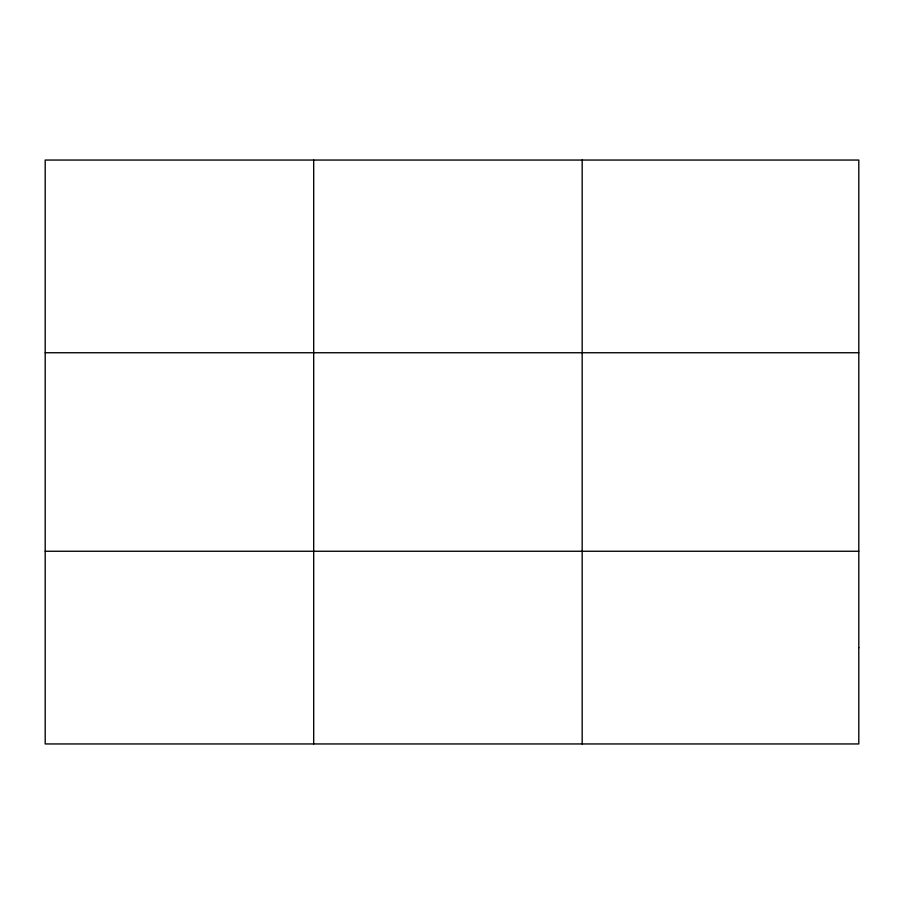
<?xml version="1.0" encoding="UTF-8"?>
<svg xmlns="http://www.w3.org/2000/svg" width="904" height="904" viewBox="0 0 904 904"><rect width="100%" height="100%" fill="white"/><g stroke="black" fill="none" stroke-linecap="round" stroke-linejoin="round"><path stroke-width="1.36" d="M313.688 743.947L313.688 160.053M582.176 743.947L582.176 160.053M45.2 352.741L858.8 352.741M45.2 551.259L858.8 551.259M858.8 647.603L858.8 743.947L45.2 743.947L45.2 160.053L858.8 160.053L858.8 647.603"/></g></svg>
